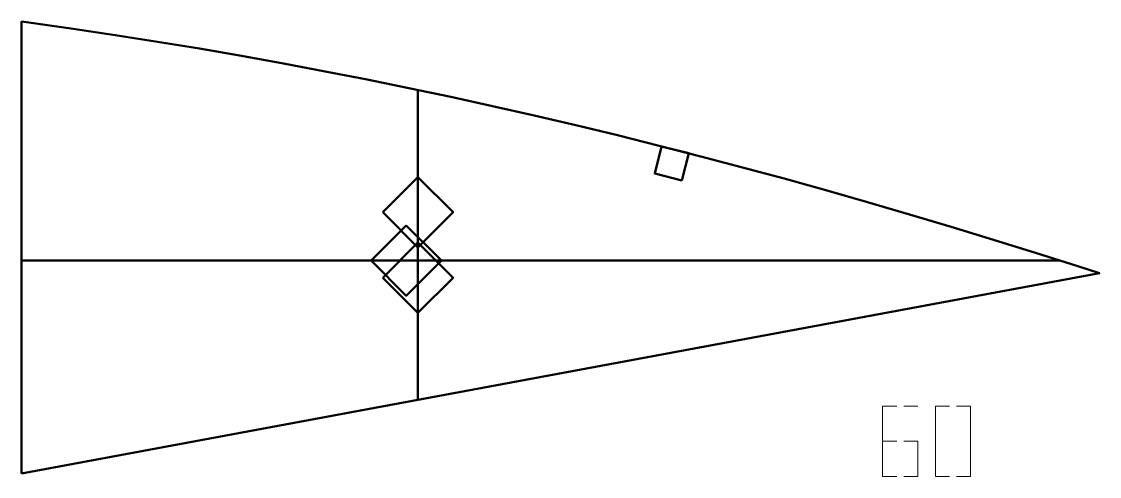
# Model space of a CAD drawing. Header units: metres. Extents: x 317 to 470, y 169 to 234.
import ezdxf

# ---------------------------------------------------------------- set-up
doc = ezdxf.new("R2010")
doc.units = ezdxf.units.M
doc.layers.add('Layer', color=1, linetype='Continuous', lineweight=50)
doc.layers.add('NumLabel', color=1, linetype='Continuous', lineweight=15)

msp = doc.modelspace()

# ---------------------------------------------------------------- linework, layer by layer
at = {"layer": 'Layer', "color": 7}
for p, q in [((373.14, 180.2), (373.14, 224.26)), ((373.14, 200.89), (373.14, 212.89)), ((373.14, 191.57), (373.14, 203.57)), ((316.77, 200), (464.48, 200)), ((365.49, 200), (377.49, 200))]:
    msp.add_line(p, q, dxfattribs=at)
at = {"layer": 'Layer'}
for points in [[(316.77, 169.72), (470.08, 198.21), (470.08, 198.21), (467.02, 199.2), (460.99, 201.1), (454.99, 202.97), (449.01, 204.79), (443.05, 206.57), (437.1, 208.31), (431.15, 210), (425.22, 211.66), (419.3, 213.26), (413.38, 214.83), (407.45, 216.34), (401.53, 217.82), (395.6, 219.25), (389.67, 220.64), (383.74, 221.98), (377.8, 223.28), (371.86, 224.53), (365.91, 225.75), (359.96, 226.91), (354, 228.03), (348.03, 229.1), (342.06, 230.14), (336.08, 231.12), (330.1, 232.06), (324.1, 232.96), (318.11, 233.81), (316.77, 233.99), (316.77, 169.72)], [(410.7, 211.38), (406.82, 212.38), (407.81, 216.25), (411.69, 215.26), (410.7, 211.38)], [(368.14, 206.89), (373.14, 211.89), (378.14, 206.89), (373.14, 201.89), (368.14, 206.89)], [(371.49, 205), (376.49, 200), (371.49, 195), (366.49, 200), (371.49, 205)], [(368.14, 197.57), (373.14, 202.57), (378.14, 197.57), (373.14, 192.57), (368.14, 197.57)]]:
    msp.add_lwpolyline(points, close=True, dxfattribs=at)
at = {"layer": 'NumLabel', "color": 1}
for points in [[(441.24, 179.32), (439.24, 179.32), (439.24, 169.32), (441.24, 169.32)], [(444.24, 179.32), (442.24, 179.32)], [(448.74, 179.32), (446.74, 179.32), (446.74, 169.32), (448.74, 169.32)], [(449.74, 169.32), (451.74, 169.32), (451.74, 179.32), (449.74, 179.32)], [(441.24, 174.32), (439.24, 174.32)], [(442.24, 169.32), (444.24, 169.32), (444.24, 174.32), (442.24, 174.32)]]:
    msp.add_lwpolyline(points, dxfattribs=at)

doc.saveas('drawing.dxf')
